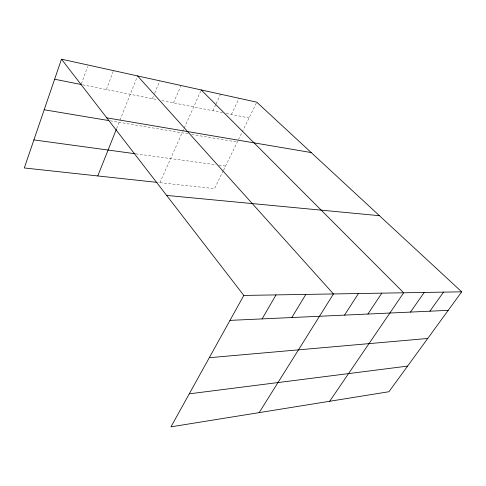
<?xml version="1.0" encoding="UTF-8"?>
<svg xmlns="http://www.w3.org/2000/svg" width="486" height="486" viewBox="0 0 486 486"><rect width="100%" height="100%" fill="white"/><g stroke="black" fill="none" stroke-linecap="round" stroke-linejoin="round"><path stroke-width="0.36" stroke-dasharray="2.43 1.82" d="M81.411 83.817L87.687 66.442M106.343 89.521L113.524 70.628M116.622 128.608L119.69 120.899M119.969 120.2L137.581 75.925M152.404 98.688L154.396 93.883M154.682 93.191L159.809 80.822M173.508 102.892L181.005 85.487M159.882 182.687L182.11 132.836M182.718 131.475L183.933 128.741M184.237 128.061L201.234 89.946M212.947 110.741L215.802 104.539M216.124 103.852L220.565 94.205M231.397 114.41L239.057 98.275M223.274 170.726L214.533 188.623L157.677 182.45M223.596 170.064L241.864 132.678M242.192 132.01L256.766 102.175M135.831 153.831L216.039 164.79M218.961 165.191L225.54 166.09M110.231 120.814L188.009 133.826M191.697 134.44L237.277 142.064M82.638 84.807L157.494 99.703M161.862 100.572L222.539 112.649M226.227 113.384L249.069 117.928"/><path stroke-width="0.73" d="M461.7 291.825L243.814 295.433L170.969 426.83L388.934 391.728L461.7 291.825L256.766 102.175L61.479 59.171L24.3 167.968L156.948 182.371M97.783 175.95L116.342 129.306M262.094 318.901L276.018 294.905M291.849 317.534L305.815 294.407M259.16 412.626L333.463 293.951L137.581 75.925M344.507 315.116L358.449 293.538M367.914 314.041L381.802 293.149M329.672 401.272L403.678 292.785L201.234 89.946M410.488 312.085L424.205 292.444M429.897 311.198L443.511 292.129M189.267 393.83L407.602 366.098M209.296 357.702L427.729 338.463M229.987 320.377L448.201 310.354M166.625 195.421L379.438 215.699M33.886 139.907L135.084 153.734M44.19 109.763L108.749 120.564M106.768 117.855L311.21 152.561M54.626 79.23L81.156 84.509M61.479 59.171L243.814 295.433"/></g></svg>
